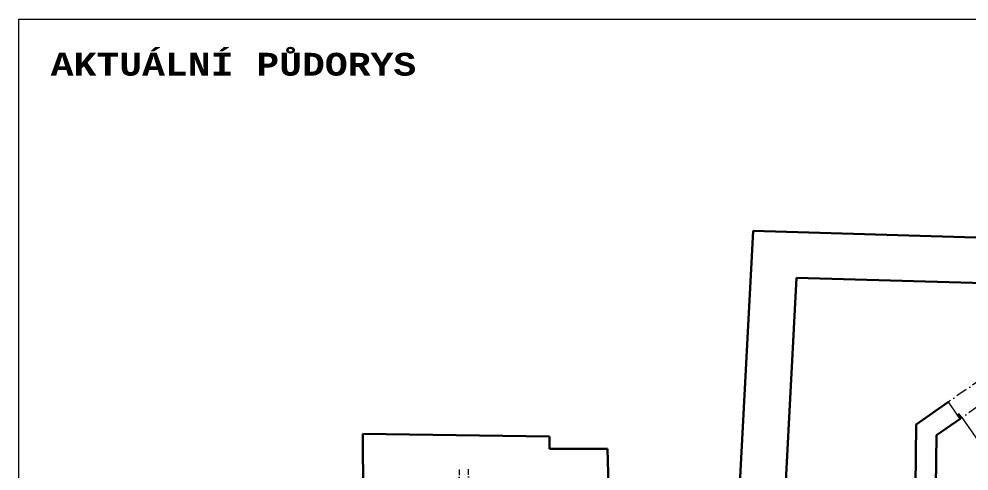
# Model space of a CAD drawing. Header units: millimetres. Extents: x -934 to 41066, y -946 to 28754.
# Drawn here: x -934 to 19905, y 18846 to 28754 of the extents above; entities that cross this region are included whole.
import ezdxf

# ---------------------------------------------------------------- set-up
doc = ezdxf.new("R2010")
doc.units = ezdxf.units.MM
doc.linetypes.add('čerchovaná 4', pattern=[420, 250, -80, 10, -80])
doc.linetypes.add('čárka 4', pattern=[240, 150, -90])
for name, color, linetype, lineweight in [('A_popis.exterdoprava_Pero_č.__15', 7, 'Continuous', 13), ('A_zdi.kce_Pero_č.__1', 7, 'Continuous', 30), ('bar', 1, 'Continuous', 18), ('Dveře ArchiCADu_Pero_č.__1', 7, 'Continuous', 5), ('vzt', 1, 'čárka 4', 18)]:
    doc.layers.add(name, color=color, linetype=linetype, lineweight=lineweight)
doc.styles.add('GENERATED_STYLE_1', font='Courier New Bold.ttf')

# ---------------------------------------------------------------- blocks, each defined once
blk = doc.blocks.new('Dveře 21[9]')
at = {"layer": 'Dveře ArchiCADu_Pero_č.__1', "linetype": 'Continuous', "lineweight": 0, "true_color": 0x000000}
for points in [[(21473, -57875), (21433, -57905), (21492, -57985), (21533, -57956)], [(20807, -58489), (20848, -58459), (20788, -58379), (20748, -58408)]]:
    blk.add_hatch(color=18, dxfattribs=at).paths.add_polyline_path(points)
at = {"layer": 'Dveře ArchiCADu_Pero_č.__1', "color": 7, "linetype": 'čerchovaná 4', "lineweight": 5}
for p, q in [((21266, -57593), (20541, -58126)), ((21533, -57956), (20807, -58489))]:
    blk.add_line(p, q, dxfattribs=at)
at = {"layer": 'Dveře ArchiCADu_Pero_č.__1', "color": 7, "linetype": 'Continuous', "lineweight": 5}
for p, q in [((21473, -57875), (21266, -57593)), ((21473, -57875), (21433, -57905)), ((21433, -57905), (21492, -57985)), ((21533, -57956), (21473, -57875)), ((21533, -57956), (21473, -57875)), ((21533, -57956), (21473, -57875)), ((20748, -58408), (20541, -58126)), ((21492, -57985), (21533, -57956)), ((20788, -58379), (20748, -58408)), ((20748, -58408), (20807, -58489)), ((20807, -58489), (20748, -58408)), ((20807, -58489), (20748, -58408)), ((20848, -58459), (20788, -58379)), ((20807, -58489), (20848, -58459)), ((20848, -58459), (21321, -59104))]:
    blk.add_line(p, q, dxfattribs=at)
blk.add_arc((20848, -58459), 800, 306.3181, 36.3181, dxfattribs=at)

msp = doc.modelspace()

# ---------------------------------------------------------------- linework, layer by layer
at = {"layer": 'A_zdi.kce_Pero_č.__1', "color": 7, "linetype": 'Continuous', "lineweight": 5}
for p, q in [((19651.3, 20071.8), (19451.4, 20359.1)), ((19708.4, 19989.7), (19651.3, 20071.8))]:
    msp.add_line(p, q, dxfattribs=at)
at = {"layer": 'A_zdi.kce_Pero_č.__1', "linetype": 'Continuous'}
for p, q in [((10702.8, 19599.9), (6604.5, 19660.6)), ((6604.5, 19660.6), (6654.3, 12860.7)), ((10705.9, 19330.4), (10702.8, 19599.9))]:
    msp.add_line(p, q, dxfattribs=at)
at = {"layer": 'A_zdi.kce_Pero_č.__1', "color": 7, "linetype": 'Continuous', "lineweight": 30, "flags": 128}
for points in [[(15171.6, 24111), (14843.2, 17876.3)], [(20784.8, 23944.8), (15171.6, 24111)], [(15876.6, 18483.4), (16118.8, 23082.5)], [(16118.8, 23082.5), (20755, 22945.3)], [(19451.4, 20359.1), (18746.2, 19868.3)], [(18746.2, 19868.3), (18730.5, 18502.9)], [(19193.5, 19631.3), (19708.4, 19989.7)], [(19180.6, 18506), (19193.5, 19631.3)], [(11977.3, 19330.5), (10705.9, 19330.4)], [(12042.9, 16928), (11977.3, 19330.5)], [(12042.9, 16928), (11977.3, 19330.5)]]:
    msp.add_lwpolyline(points, dxfattribs=at)
at = {"layer": 'bar', "ltscale": 0.5}
msp.add_lwpolyline([(-934.2, 28753.8), (41065.8, 28753.8), (41065.8, -946.2), (-934.2, -946.2), (-934.2, 28753.8)], dxfattribs=at)
at = {"layer": 'vzt', "linetype": 'čerchovaná 4', "ltscale": 0.5}
for points in [[(8718.3, 18878.5), (8873.2, 13369.7)], [(8918.2, 18884.2), (9073.3, 13370.6)]]:
    msp.add_lwpolyline(points, dxfattribs=at)

# ---------------------------------------------------------------- block references
at = {"layer": 'Dveře ArchiCADu_Pero_č.__1', "color": 7, "linetype": 'Continuous', "lineweight": 5, "rotation": 358.518874422707}
msp.add_blockref('Dveře 21[9]', (419.8, 78996.9), dxfattribs=at)

# ---------------------------------------------------------------- texts
at = {"layer": 'A_popis.exterdoprava_Pero_č.__15', "color": 7, "linetype": 'Continuous', "lineweight": 13, "insert": (-238.3, 27505.1), "char_height": 500, "attachment_point": 7, "style": 'GENERATED_STYLE_1'}
msp.add_mtext('\\A1;{\\fCourier New|b1|i0|c238|p53;AKTUÁLNÍ PŮDORYS}', dxfattribs=at)

doc.saveas('drawing.dxf')
